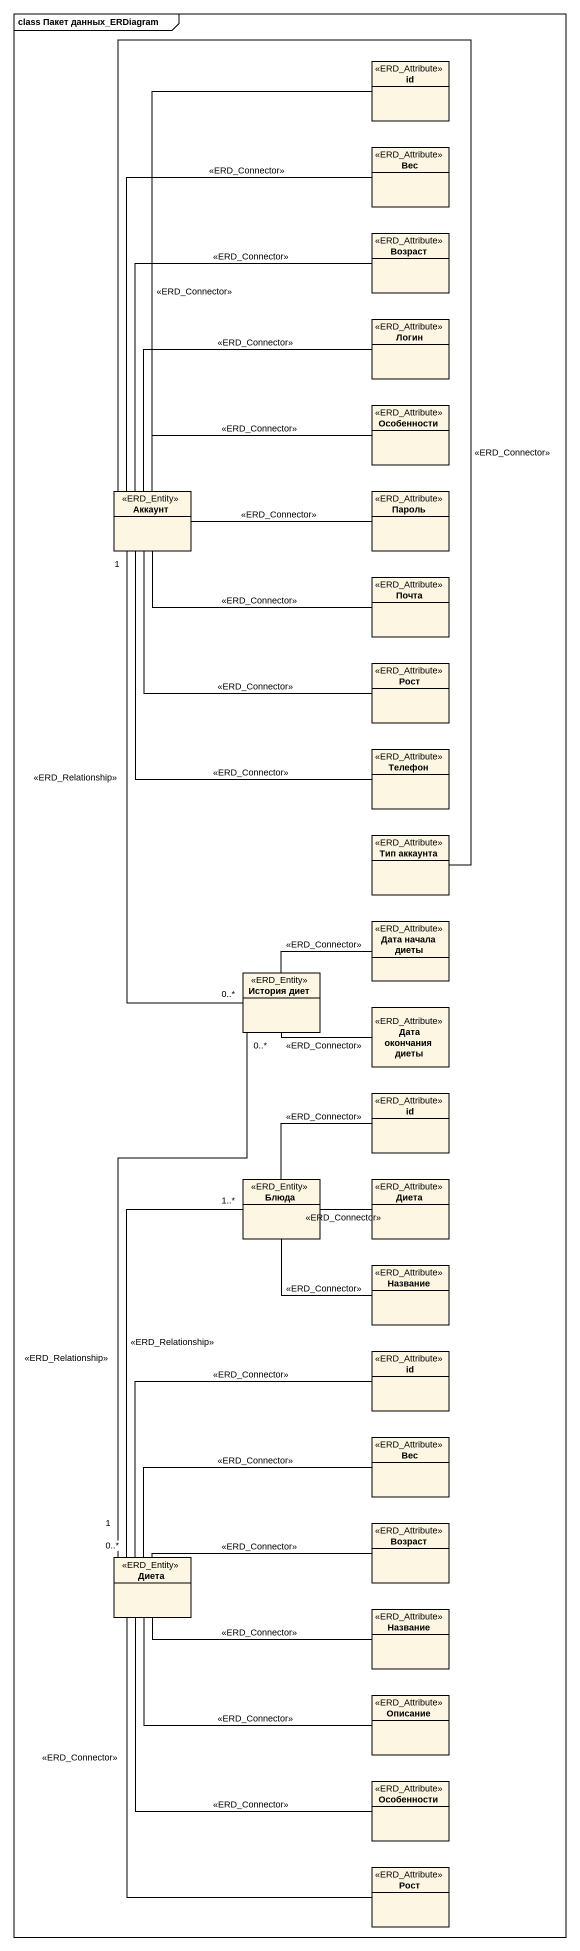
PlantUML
@startuml
mainframe class Пакет данных_ERDiagram
hide circle
hide empty members
class id <<ERD_Attribute>>
class Вес <<ERD_Attribute>>
class Возраст <<ERD_Attribute>>
class Логин <<ERD_Attribute>>
class Особенности <<ERD_Attribute>>
class Аккаунт <<ERD_Entity>>
class Пароль <<ERD_Attribute>>
class Почта <<ERD_Attribute>>
class Рост <<ERD_Attribute>>
class Телефон <<ERD_Attribute>>
class "Тип аккаунта" as Тип_аккаунта <<ERD_Attribute>>
class "Дата начала диеты" as Дата_начала_диеты <<ERD_Attribute>>
class "История диет" as История_диет <<ERD_Entity>>
class "Дата окончания диеты" as Дата_окончания_диеты <<ERD_Attribute>>
class "id" as id_2 <<ERD_Attribute>>
class Блюда <<ERD_Entity>>
class Диета <<ERD_Attribute>>
class Название <<ERD_Attribute>>
class "id" as id_3 <<ERD_Attribute>>
class "Вес" as Вес_2 <<ERD_Attribute>>
class "Возраст" as Возраст_2 <<ERD_Attribute>>
class "Диета" as Диета_2 <<ERD_Entity>>
class "Название" as Название_2 <<ERD_Attribute>>
class Описание <<ERD_Attribute>>
class "Особенности" as Особенности_2 <<ERD_Attribute>>
class "Рост" as Рост_2 <<ERD_Attribute>>
Аккаунт -up- id : <<ERD_Connector>>
Аккаунт -up- Вес : <<ERD_Connector>>
Аккаунт -up- Возраст : <<ERD_Connector>>
Аккаунт -up- Логин : <<ERD_Connector>>
Аккаунт -right- Особенности : <<ERD_Connector>>
Аккаунт -right- Пароль : <<ERD_Connector>>
Аккаунт -right- Почта : <<ERD_Connector>>
Аккаунт -- Рост : <<ERD_Connector>>
Аккаунт -- Телефон : <<ERD_Connector>>
Аккаунт -- Тип_аккаунта : <<ERD_Connector>>
Аккаунт "1" -- "0..*" История_диет : <<ERD_Relationship>>
История_диет -right- Дата_начала_диеты : <<ERD_Connector>>
История_диет -right- Дата_окончания_диеты : <<ERD_Connector>>
Блюда -up- id_2 : <<ERD_Connector>>
Блюда -right- Диета : <<ERD_Connector>>
Блюда -- Название : <<ERD_Connector>>
Диета_2 "1" -up- "0..*" История_диет : <<ERD_Relationship>>
Диета_2 "0..*" -up- "1..*" Блюда : <<ERD_Relationship>>
Диета_2 -up- id_3 : <<ERD_Connector>>
Диета_2 -right- Вес_2 : <<ERD_Connector>>
Диета_2 -right- Возраст_2 : <<ERD_Connector>>
Диета_2 -right- Название_2 : <<ERD_Connector>>
Диета_2 -right- Описание : <<ERD_Connector>>
Диета_2 -- Особенности_2 : <<ERD_Connector>>
Диета_2 -- Рост_2 : <<ERD_Connector>>
@enduml
